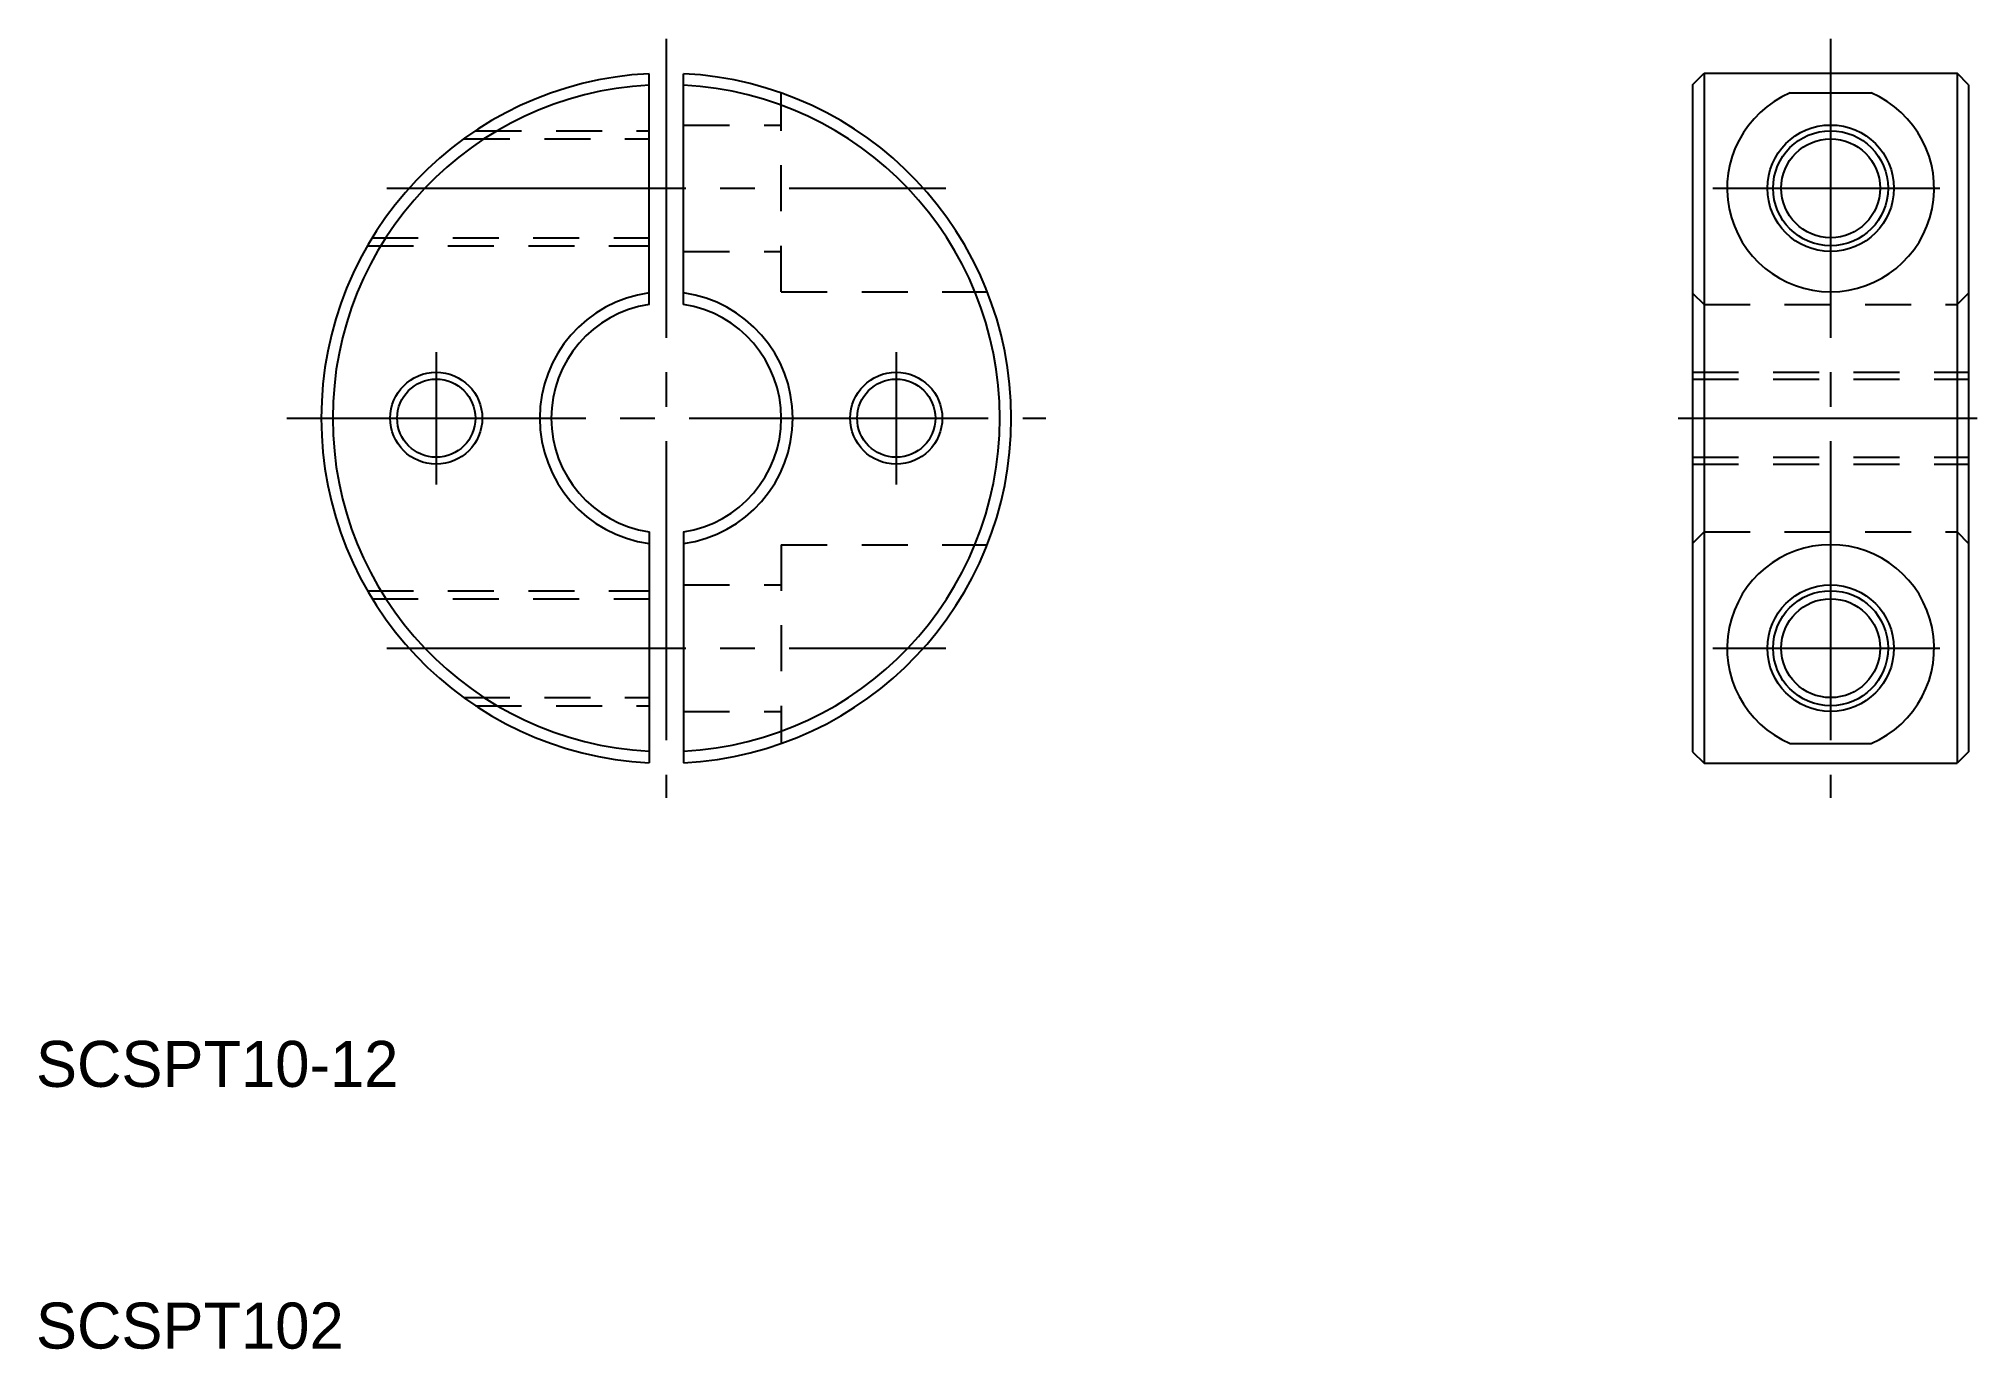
# Model space of a CAD drawing. Extents: x 82.2 to 166.5, y 146 to 203.
import ezdxf

# ---------------------------------------------------------------- set-up
doc = ezdxf.new("R2010")
doc.units = 0
doc.linetypes.add('CENTER', pattern=[17.5, 13, -1.5, 1.5, -1.5])
doc.linetypes.add('DASHED', pattern=[3.5, 2, -1.5])
doc.layers.get('0').update_dxf_attribs({"linetype": 'CONTINUOUS'})
doc.layers.add('CENTER', color=1, linetype='CENTER')

msp = doc.modelspace()

# ---------------------------------------------------------------- linework, layer by layer
at = {"color": 7, "linetype": 'CONTINUOUS'}
for p, q in [((108.707, 191.425), (108.707, 201.463)), ((110.207, 191.425), (110.207, 201.463)), ((154.082, 200.982), (154.582, 201.482)), ((154.582, 201.482), (154.582, 171.482)), ((154.582, 201.482), (165.582, 201.482)), ((165.582, 201.482), (165.582, 171.482)), ((166.082, 200.982), (165.582, 201.482)), ((154.082, 200.982), (154.082, 171.982)), ((166.082, 200.982), (166.082, 171.982)), ((108.707, 181.539), (108.707, 171.501)), ((110.207, 181.539), (110.207, 171.501)), ((154.082, 171.982), (154.582, 171.482)), ((166.082, 171.982), (165.582, 171.482)), ((154.582, 171.482), (165.582, 171.482))]:
    msp.add_line(p, q, dxfattribs=at)
at = {"color": 3, "linetype": 'DASHED'}
for p, q in [((114.457, 191.982), (114.457, 200.624)), ((101.165, 198.982), (108.707, 198.982)), ((110.207, 199.232), (114.457, 199.232)), ((100.66, 198.632), (108.707, 198.632)), ((96.466, 193.982), (108.707, 193.982)), ((96.675, 194.332), (108.707, 194.332)), ((110.207, 193.732), (114.457, 193.732)), ((114.457, 191.982), (123.412, 191.982)), ((154.082, 191.925), (154.582, 191.425)), ((154.582, 191.425), (165.582, 191.425)), ((165.582, 191.425), (166.082, 191.925)), ((154.082, 188.482), (166.082, 188.482)), ((154.082, 188.182), (166.082, 188.182)), ((154.082, 184.782), (166.082, 184.782)), ((154.082, 184.482), (166.082, 184.482)), ((154.082, 181.039), (154.582, 181.539)), ((154.582, 181.539), (165.582, 181.539)), ((165.582, 181.539), (166.082, 181.039)), ((114.457, 180.982), (123.412, 180.982)), ((114.457, 180.982), (114.457, 172.34)), ((96.466, 178.982), (108.707, 178.982)), ((110.207, 179.232), (114.457, 179.232)), ((96.675, 178.632), (108.707, 178.632)), ((100.66, 174.332), (108.707, 174.332)), ((101.165, 173.982), (108.707, 173.982)), ((110.207, 173.732), (114.457, 173.732))]:
    msp.add_line(p, q, dxfattribs=at)
for p, q in [((158.323, 200.624), (161.841, 200.624)), ((158.323, 172.34), (161.841, 172.34)), ((157.332, 171.482), (157.332, 171.482)), ((160.082, 171.482), (160.082, 171.482))]:
    msp.add_line(p, q)
for centre, radius in [((160.082, 196.482), 2.75), ((160.082, 196.482), 2.15), ((99.457, 186.482), 2), ((99.457, 186.482), 1.7), ((119.457, 186.482), 2), ((119.457, 186.482), 1.7), ((160.082, 176.482), 2.75), ((160.082, 176.482), 2.15)]:
    msp.add_circle(centre, radius)
at = {"color": 3}
for centre in [(160.082, 196.482), (160.082, 176.482)]:
    msp.add_circle(centre, 2.5, dxfattribs=at)
at = {"color": 7, "linetype": 'CONTINUOUS'}
for radius, start, end in [(15, 92.86598, 267.13403), (15, 272.86599, 87.13401), (14.5, 92.9649, 267.0351), (14.5, 272.9649, 87.0351), (5.5, 97.83748, 262.16252), (5, 98.62693, 261.37306), (5.5, 277.83748, 82.16252), (5, 278.62693, 81.37307)]:
    msp.add_arc((109.457, 186.482), radius, start, end, dxfattribs=at)
for centre, start, end in [((160.082, 196.482), 113.00444, 66.99556), ((160.082, 176.482), 293.00444, 246.99556)]:
    msp.add_arc(centre, 4.5, start, end)
at = {"layer": 'CENTER', "color": 1, "linetype": 'CENTER'}
for p, q in [((109.457, 202.982), (109.457, 169.982)), ((160.082, 202.982), (160.082, 169.982)), ((97.304, 196.482), (121.609, 196.482)), ((154.958, 196.482), (164.832, 196.482)), ((99.457, 189.357), (99.457, 183.607)), ((119.457, 189.357), (119.457, 183.607)), ((92.957, 186.482), (125.957, 186.482)), ((153.455, 186.482), (166.455, 186.482)), ((97.304, 176.482), (121.609, 176.482)), ((154.958, 176.482), (164.832, 176.482))]:
    msp.add_line(p, q, dxfattribs=at)

# ---------------------------------------------------------------- texts
for s, p in [('SCSPT10-12', (82.054, 157.406)), ('SCSPT102', (82.054, 146.027))]:
    msp.add_text(s, height=2).set_placement(p)

doc.saveas('drawing.dxf')
